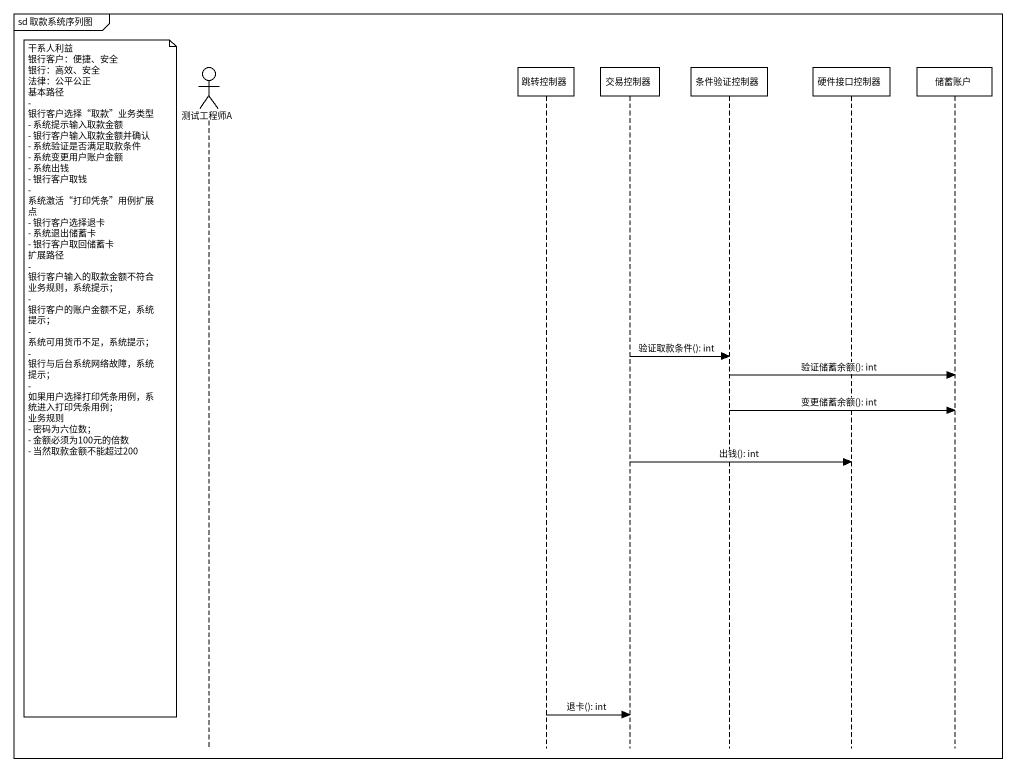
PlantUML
@startuml
mainframe sd 取款系统序列图
hide footbox
actor 测试工程师A
participant 跳转控制器
participant 交易控制器
participant 条件验证控制器
participant 硬件接口控制器
participant 储蓄账户

交易控制器 -> 条件验证控制器 : 验证取款条件(): int
条件验证控制器 -> 储蓄账户 : 验证储蓄余额(): int
note left of 测试工程师A
  干系人利益
  银行客户：便捷、安全
  银行：高效、安全
  法律：公平公正
  基本路径
  - 银行客户选择“取款”业务类型
  - 系统提示输入取款金额
  - 银行客户输入取款金额并确认
  - 系统验证是否满足取款条件
  - 系统变更用户账户金额
  - 系统出钱
  - 银行客户取钱
  - 系统激活“打印凭条”用例扩展点
  - 银行客户选择退卡
  - 系统退出储蓄卡
  - 银行客户取回储蓄卡
  扩展路径
  - 银行客户输入的取款金额不符合业务规则，系统提示；
  - 银行客户的账户金额不足，系统提示；
  - 系统可用货币不足，系统提示；
  - 银行与后台系统网络故障，系统提示；
  - 如果用户选择打印凭条用例，系统进入打印凭条用例；
  业务规则
  - 密码为六位数；
  - 金额必须为100元的倍数
  - 当然取款金额不能超过200
end note
条件验证控制器 -> 储蓄账户 : 变更储蓄余额(): int
交易控制器 -> 硬件接口控制器 : 出钱(): int
跳转控制器 -> 交易控制器 : 退卡(): int
@enduml
